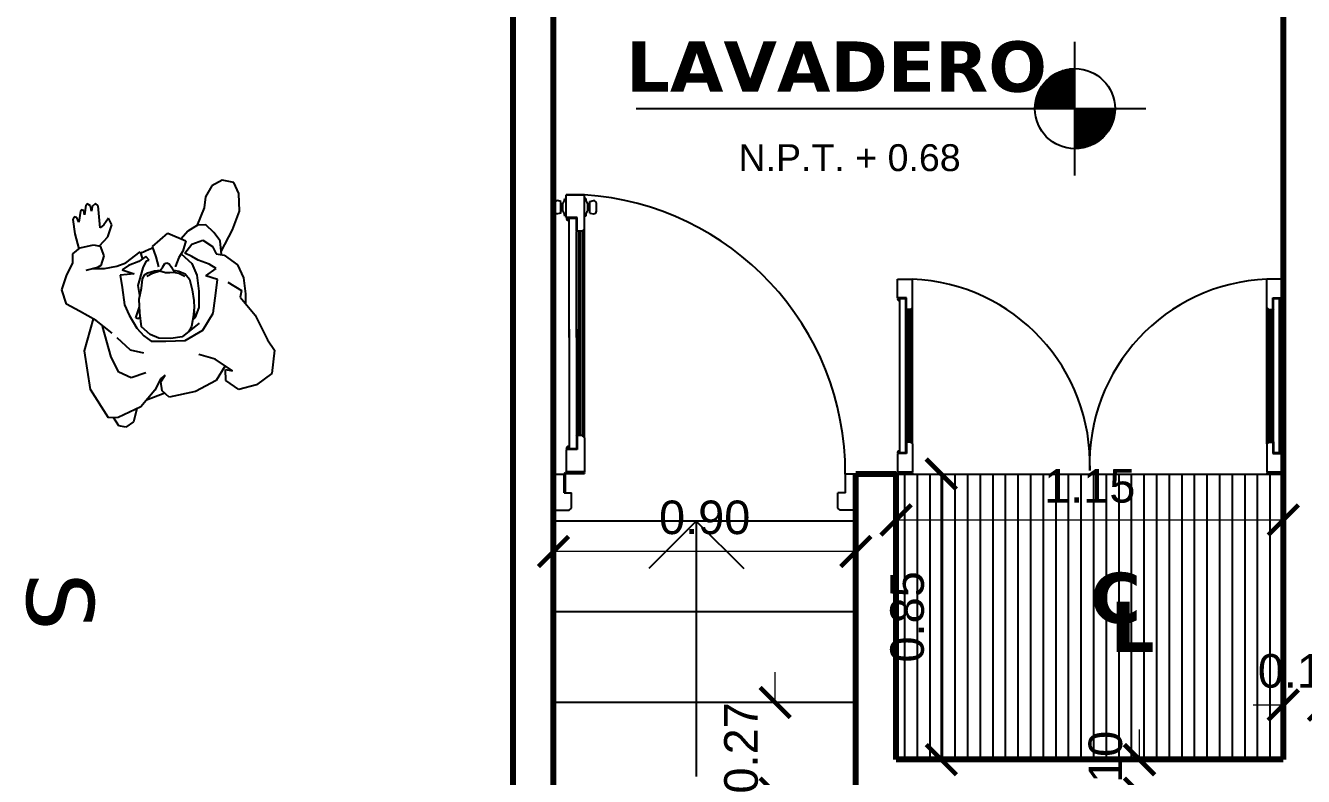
# Model space of a CAD drawing. Header units: inches. Extents: x -2.6 to 11.8, y -3.4 to 32.7.
# Drawn here: x 2.468 to 6.272, y 5.517 to 7.752 of the extents above; entities that cross this region are included whole.
import ezdxf

# ---------------------------------------------------------------- set-up
doc = ezdxf.new("R2010")
doc.units = ezdxf.units.IN
doc.header["$MEASUREMENT"] = 0
doc.linetypes.add('CONTINUA', pattern=[0])
for name, color, linetype in [('Baño', 2, 'Continuous'), ('Closet', 86, 'Continuous'), ('Cotas', 60, 'Continuous'), ('Flecha', 6, 'Continuous'), ('Gradas', 3, 'Continuous'), ('Niveles', 86, 'Continuous'), ('Personas', 241, 'Continuous'), ('Puertas', 1, 'Continuous'), ('Texto', 98, 'Continuous')]:
    doc.layers.add(name, color=color, linetype=linetype)
doc.layers.add('Paredes', color=5, linetype='Continuous', lineweight=80)
doc.styles.get("Standard").update_dxf_attribs({"font": 'arial.ttf'})
doc.styles.add('style1', font='arial.ttf')
doc.dimstyles.new('Cotas', dxfattribs={"dimtxt": 0.1, "dimasz": 0.09, "dimexe": 0.2, "dimexo": 0.4, "dimgap": 0.05, "dimtad": 1, "dimzin": 0, "dimdsep": 46, "dimtxsty": 'Standard', "dimblk": 'ARCHTICK', "dimcen": 0.09, "dimse1": 1, "dimse2": 1, "dimclrd": 60, "dimclre": 256, "dimadec": 0, "dimazin": 0, "dimtfac": 1, "dimtix": 1, "dimtofl": 0, "dimtmove": 1, "dimatfit": 3, "dimfxl": 0, "dimtolj": 1, "dimtzin": 0, "dimlwd": 9, "dimarcsym": 0})

# ---------------------------------------------------------------- blocks, each defined once
blk = doc.blocks.new('puerta2')
at = {"layer": 'Puertas'}
for p, q in [((150.3377, 38.7222), (150.3377, 38.6142)), ((150.3377, 38.7222), (150.3848, 38.7222)), ((150.3377, 38.7222), (150.3377, 38.6142)), ((150.3377, 38.7222), (150.3848, 38.7222)), ((150.3848, 38.7222), (150.3917, 38.7154)), ((150.3848, 38.7222), (150.3917, 38.7154)), ((150.3917, 38.7154), (150.3917, 38.6704)), ((150.3917, 38.7154), (150.3917, 38.6704)), ((151.1906, 38.7222), (151.1837, 38.7154)), ((151.1906, 38.7222), (151.1837, 38.7154)), ((151.1837, 38.7154), (151.1837, 38.6704)), ((151.1837, 38.7154), (151.1837, 38.6704)), ((151.2377, 38.7222), (151.1906, 38.7222)), ((151.2377, 38.7222), (151.1906, 38.7222)), ((151.2377, 38.7222), (151.2377, 38.6142)), ((151.2377, 38.7222), (151.2377, 38.6142)), ((150.369, 38.6704), (150.369, 38.6142)), ((150.369, 38.6704), (150.3917, 38.6704)), ((150.369, 38.6704), (150.369, 38.6142)), ((150.369, 38.6704), (150.3917, 38.6704)), ((150.3712, 38.6682), (150.3712, 38.6142)), ((150.3733, 38.6682), (150.3712, 38.6682)), ((150.3712, 38.6682), (150.3712, 38.6142)), ((150.3733, 38.6682), (150.3712, 38.6682)), ((150.3733, 38.6682), (150.3733, 38.6142)), ((150.3733, 38.6682), (150.3733, 38.6142)), ((151.2064, 38.6704), (151.1837, 38.6704)), ((151.2064, 38.6704), (151.1837, 38.6704)), ((151.2064, 38.6704), (151.2064, 38.6142)), ((151.2064, 38.6704), (151.2064, 38.6142)), ((150.3377, 38.6142), (150.369, 38.6142)), ((150.3377, 38.6142), (150.369, 38.6142)), ((150.3712, 38.6142), (150.3733, 38.6142)), ((150.3712, 38.6142), (150.3733, 38.6142)), ((150.3755, 38.6121), (150.3755, 38.6099)), ((150.3755, 38.6121), (150.4295, 38.6121)), ((150.3755, 38.6121), (150.3755, 38.6099)), ((150.3755, 38.6121), (150.4295, 38.6121)), ((150.4295, 38.6099), (150.3755, 38.6099)), ((150.4295, 38.6099), (150.3755, 38.6099)), ((150.4295, 38.6099), (150.4295, 38.6121)), ((150.4295, 38.6099), (150.4295, 38.6121)), ((151.2377, 38.6142), (151.2064, 38.6142)), ((151.2377, 38.6142), (151.2064, 38.6142)), ((150.3755, 38.5409), (150.3755, 38.6078)), ((150.4295, 38.6078), (150.3755, 38.6078)), ((150.3755, 38.6078), (150.4295, 38.6078)), ((150.3755, 38.5409), (150.3755, 38.6078)), ((150.4295, 38.6078), (150.3755, 38.6078)), ((150.3755, 38.6078), (150.4295, 38.6078)), ((150.4295, 38.5066), (150.4295, 38.6078)), ((150.4295, 38.5066), (150.4295, 38.6078)), ((150.4083, 38.5409), (150.3755, 38.5409)), ((150.4083, 38.5409), (150.3755, 38.5409)), ((150.3824, 38.5387), (150.3755, 38.5387)), ((150.3824, 38.5387), (150.3755, 38.5387)), ((150.3824, 38.5319), (150.3824, 38.5387)), ((150.3824, 38.5319), (150.3824, 38.5387)), ((150.3845, 38.1829), (150.3845, 38.5387)), ((150.3845, 38.2082), (150.3845, 38.5387)), ((150.3845, 38.5387), (150.4061, 38.5387)), ((150.4061, 38.5387), (150.3845, 38.5387)), ((150.3845, 38.1829), (150.3845, 38.5387)), ((150.3845, 38.2082), (150.3845, 38.5387)), ((150.3845, 38.5387), (150.4061, 38.5387)), ((150.4061, 38.5387), (150.3845, 38.5387)), ((150.4061, 38.4998), (150.4061, 38.5387)), ((150.4061, 38.4998), (150.4061, 38.5387)), ((150.4083, 38.4998), (150.4083, 38.5409)), ((150.4083, 38.4998), (150.4083, 38.5409)), ((150.4061, 38.4998), (150.4053, 38.4989)), ((150.4061, 38.4998), (150.4053, 38.4989)), ((150.4061, 38.498), (150.4053, 38.4989)), ((150.4061, 38.498), (150.4053, 38.4989)), ((150.4061, 38.1829), (150.4061, 38.498)), ((150.4061, 38.2082), (150.4061, 38.498)), ((150.4061, 38.1829), (150.4061, 38.498)), ((150.4061, 38.2082), (150.4061, 38.498)), ((150.4226, 38.4998), (150.4083, 38.4998)), ((150.4226, 38.4998), (150.4083, 38.4998)), ((150.4131, 38.4998), (150.4131, 37.8913)), ((150.4131, 38.4998), (150.4131, 37.8913)), ((150.4195, 38.4998), (150.4195, 37.8913)), ((150.4195, 38.4998), (150.4195, 37.8913)), ((150.4226, 38.4998), (150.4295, 38.5066)), ((150.4226, 38.4998), (150.4295, 38.5066)), ((150.4259, 38.503), (150.4259, 37.8881)), ((150.4259, 38.503), (150.4259, 37.8881)), ((150.4277, 38.5048), (150.4277, 37.8863)), ((150.4277, 38.5048), (150.4277, 37.8863)), ((150.4295, 38.5066), (150.4295, 37.8845)), ((150.4295, 38.5066), (150.4295, 37.8845)), ((150.3845, 38.2082), (150.3845, 37.8523)), ((150.3845, 38.2082), (150.3845, 37.8523)), ((150.4061, 38.2082), (150.4061, 37.893)), ((150.4061, 38.2082), (150.4061, 37.893)), ((150.3845, 38.1829), (150.3845, 37.8523)), ((150.3845, 38.1829), (150.3845, 37.8523)), ((150.4061, 38.1829), (150.4061, 37.893)), ((150.4061, 38.1829), (150.4061, 37.893)), ((150.4061, 37.893), (150.4053, 37.8922)), ((150.4061, 37.893), (150.4053, 37.8922)), ((150.4061, 37.8913), (150.4053, 37.8922)), ((150.4061, 37.8913), (150.4053, 37.8922)), ((150.4061, 37.8913), (150.4061, 37.8523)), ((150.4061, 37.8913), (150.4061, 37.8523)), ((150.4083, 37.8913), (150.4083, 37.8502)), ((150.4226, 37.8913), (150.4083, 37.8913)), ((150.4083, 37.8913), (150.4083, 37.8502)), ((150.4226, 37.8913), (150.4083, 37.8913)), ((150.4226, 37.8913), (150.4295, 37.8845)), ((150.4226, 37.8913), (150.4295, 37.8845)), ((150.3824, 37.8523), (150.3755, 37.8523)), ((150.3824, 37.8523), (150.3755, 37.8523)), ((150.4083, 37.8502), (150.3755, 37.8502)), ((150.3755, 37.8502), (150.3755, 37.7833)), ((150.4083, 37.8502), (150.3755, 37.8502)), ((150.3755, 37.8502), (150.3755, 37.7833)), ((150.3824, 37.8592), (150.3824, 37.8523)), ((150.3824, 37.8592), (150.3824, 37.8523)), ((150.3845, 37.8523), (150.4061, 37.8523)), ((150.4061, 37.8523), (150.3845, 37.8523)), ((150.3845, 37.8523), (150.4061, 37.8523)), ((150.4061, 37.8523), (150.3845, 37.8523)), ((150.4295, 37.8845), (150.4295, 37.7833)), ((150.4295, 37.8845), (150.4295, 37.7833)), ((150.3412, 37.8236), (150.3382, 37.8236)), ((150.3382, 37.8236), (150.3382, 37.8162)), ((150.3412, 37.8236), (150.3382, 37.8236)), ((150.3382, 37.8236), (150.3382, 37.8162)), ((150.3382, 37.8162), (150.3412, 37.8162)), ((150.3382, 37.8162), (150.3412, 37.8162)), ((150.3412, 37.8313), (150.3412, 37.8085)), ((150.3412, 37.8313), (150.3412, 37.8085)), ((150.3412, 37.8162), (150.3412, 37.8236)), ((150.3412, 37.8162), (150.3412, 37.8236)), ((150.3593, 37.8372), (150.35, 37.8395)), ((150.3593, 37.8372), (150.35, 37.8395)), ((150.3593, 37.8372), (150.3593, 37.8027)), ((150.3593, 37.8372), (150.3593, 37.8027)), ((150.3593, 37.8301), (150.3654, 37.8301)), ((150.3593, 37.8301), (150.3654, 37.8301)), ((150.3654, 37.8301), (150.3654, 37.8098)), ((150.3654, 37.8301), (150.3654, 37.8098)), ((150.3711, 37.8462), (150.3755, 37.8462)), ((150.3711, 37.8462), (150.3755, 37.8462)), ((150.4339, 37.8462), (150.4295, 37.8462)), ((150.4339, 37.8462), (150.4295, 37.8462)), ((150.4457, 37.8301), (150.4396, 37.8301)), ((150.4396, 37.8301), (150.4396, 37.8098)), ((150.4457, 37.8301), (150.4396, 37.8301)), ((150.4396, 37.8301), (150.4396, 37.8098)), ((150.4457, 37.8372), (150.4569, 37.8395)), ((150.4457, 37.8372), (150.4569, 37.8395)), ((150.4457, 37.8372), (150.4457, 37.8027)), ((150.4457, 37.8372), (150.4457, 37.8027)), ((150.4657, 37.8313), (150.4657, 37.8085)), ((150.4657, 37.8313), (150.4657, 37.8085)), ((150.3593, 37.8027), (150.35, 37.8004)), ((150.3593, 37.8027), (150.35, 37.8004)), ((150.3593, 37.8098), (150.3654, 37.8098)), ((150.3593, 37.8098), (150.3654, 37.8098)), ((150.3711, 37.7936), (150.3755, 37.7936)), ((150.3711, 37.7936), (150.3755, 37.7936)), ((150.4295, 37.7833), (150.3755, 37.7833)), ((150.3755, 37.7833), (150.4295, 37.7833)), ((150.4295, 37.7833), (150.3755, 37.7833)), ((150.3755, 37.7833), (150.4295, 37.7833)), ((150.4339, 37.7936), (150.4295, 37.7936)), ((150.4339, 37.7936), (150.4295, 37.7936)), ((150.4457, 37.8098), (150.4396, 37.8098)), ((150.4457, 37.8098), (150.4396, 37.8098)), ((150.4457, 37.8027), (150.4569, 37.8004)), ((150.4457, 37.8027), (150.4569, 37.8004))]:
    blk.add_line(p, q, dxfattribs=at)
at = {"layer": 'Puertas', "extrusion": (0, 0, -1)}
for centre, major_axis, start_param, end_param in [((150.3733, 38.6121), (0.00153, 0.00153), -1.570796, 4.712389), ((150.3733, 38.6121), (0.00153, 0.00153), -1.570796, 4.712389), ((150.3769, 38.6111), (-0.5865, 0.5865), 2.35245, 3.863557), ((150.3824, 38.5387), (0.00485, 0.00485), 2.356194, 3.926991), ((150.3824, 38.5387), (0.00485, 0.00485), 2.356194, 3.926991), ((150.3824, 37.8523), (-0.00485, 0.00485), 5.497787, 7.068583), ((150.3824, 37.8523), (-0.00485, 0.00485), 5.497787, 7.068583), ((150.3493, 37.8313), (0.00575, 0.00575), 3.926991, 5.579394), ((150.3493, 37.8313), (0.00575, 0.00575), 3.926991, 5.579394), ((150.3455, 37.8463), (-0.0182, 0.0182), 2.357943, 3.03977), ((150.3455, 37.8463), (-0.0182, 0.0182), 2.357943, 3.03977), ((150.4595, 37.8463), (-0.0182, 0.0182), 4.814212, 5.496038), ((150.4595, 37.8463), (-0.0182, 0.0182), 4.814212, 5.496038), ((150.4575, 37.8313), (-0.00575, 0.00575), 0.703791, 2.356194), ((150.4575, 37.8313), (-0.00575, 0.00575), 0.703791, 2.356194), ((150.3493, 37.8085), (-0.00575, 0.00575), 3.845384, 5.497787), ((150.3493, 37.8085), (-0.00575, 0.00575), 3.845384, 5.497787), ((150.3455, 37.7936), (-0.0182, 0.0182), 1.672619, 2.354446), ((150.3455, 37.7936), (-0.0182, 0.0182), 1.672619, 2.354446), ((150.4595, 37.7936), (-0.0182, 0.0182), 5.499536, 6.181362), ((150.4595, 37.7936), (-0.0182, 0.0182), 5.499536, 6.181362), ((150.4575, 37.8085), (-0.00575, 0.00575), 2.356194, 4.008598), ((150.4575, 37.8085), (-0.00575, 0.00575), 2.356194, 4.008598)]:
    blk.add_ellipse(centre, major_axis=major_axis, ratio=1, start_param=start_param, end_param=end_param, dxfattribs=at)
blk = doc.blocks.new('letras')
at = {"layer": 'Texto', "char_height": 0.15, "attachment_point": 1}
for s, insert in [('{\\fVerdana|b1|i0|c0|p34;C}', (151.8318, 33.2662)), ('{\\fVerdana|b1|i0|c0|p34;L}', (151.892, 33.1799))]:
    blk.add_mtext(s, dxfattribs=dict(at, insert=insert))
blk = doc.blocks.new('puerta c')
at = {"layer": 'Puertas'}
for p, q in [((59.6492, 29.7591), (59.6492, 29.8259)), ((59.6492, 29.8259), (59.7032, 29.8259)), ((59.6492, 29.7591), (59.6492, 29.8259)), ((59.7032, 29.7248), (59.7032, 29.8259)), ((59.7032, 29.7248), (59.7032, 29.8259)), ((60.9705, 29.7248), (60.9705, 29.8259)), ((61.0245, 29.8259), (60.9705, 29.8259)), ((60.9705, 29.7248), (60.9705, 29.8259)), ((61.0245, 29.7591), (61.0245, 29.8259)), ((61.0245, 29.7591), (61.0245, 29.8259)), ((59.682, 29.7591), (59.6492, 29.7591)), ((59.682, 29.7591), (59.6492, 29.7591)), ((59.6561, 29.7569), (59.6492, 29.7569)), ((59.6561, 29.7569), (59.6492, 29.7569)), ((59.6561, 29.7501), (59.6561, 29.7569)), ((59.6561, 29.7501), (59.6561, 29.7569)), ((59.6582, 29.7569), (59.6798, 29.7569)), ((59.6798, 29.7569), (59.6582, 29.7569)), ((59.6582, 29.2049), (59.6582, 29.7569)), ((59.6582, 29.2049), (59.6582, 29.7569)), ((59.6582, 29.7569), (59.6798, 29.7569)), ((59.6798, 29.7569), (59.6582, 29.7569)), ((59.6582, 29.2049), (59.6582, 29.7569)), ((59.6582, 29.2049), (59.6582, 29.7569)), ((59.6798, 29.7179), (59.6798, 29.7569)), ((59.6798, 29.7179), (59.6798, 29.7569)), ((59.682, 29.7179), (59.682, 29.7591)), ((59.682, 29.7179), (59.682, 29.7591)), ((60.9917, 29.7179), (60.9917, 29.7591)), ((60.9917, 29.7591), (61.0245, 29.7591)), ((60.9917, 29.7179), (60.9917, 29.7591)), ((60.9917, 29.7591), (61.0245, 29.7591)), ((60.9939, 29.7179), (60.9939, 29.7569)), ((61.0155, 29.7569), (60.9939, 29.7569)), ((60.9939, 29.7569), (61.0155, 29.7569)), ((60.9939, 29.7179), (60.9939, 29.7569)), ((61.0155, 29.7569), (60.9939, 29.7569)), ((60.9939, 29.7569), (61.0155, 29.7569)), ((61.0155, 29.2049), (61.0155, 29.7569)), ((61.0155, 29.2049), (61.0155, 29.7569)), ((61.0155, 29.2049), (61.0155, 29.7569)), ((61.0155, 29.2049), (61.0155, 29.7569)), ((61.0176, 29.7501), (61.0176, 29.7569)), ((61.0176, 29.7569), (61.0245, 29.7569)), ((61.0176, 29.7501), (61.0176, 29.7569)), ((61.0176, 29.7569), (61.0245, 29.7569)), ((59.6798, 29.7179), (59.679, 29.7171)), ((59.6798, 29.7179), (59.679, 29.7171)), ((59.6798, 29.7162), (59.679, 29.7171)), ((59.6798, 29.7162), (59.679, 29.7171)), ((59.6798, 29.2028), (59.6798, 29.7162)), ((59.6798, 29.2028), (59.6798, 29.7162)), ((59.6798, 29.2028), (59.6798, 29.7162)), ((59.6798, 29.2028), (59.6798, 29.7162)), ((59.6963, 29.7179), (59.682, 29.7179)), ((59.6963, 29.7179), (59.682, 29.7179)), ((59.6868, 29.2439), (59.6868, 29.7179)), ((59.6868, 29.2439), (59.6868, 29.7179)), ((59.6932, 29.2439), (59.6932, 29.7179)), ((59.6932, 29.2439), (59.6932, 29.7179)), ((59.6963, 29.7179), (59.7032, 29.7248)), ((59.6963, 29.7179), (59.7032, 29.7248)), ((59.6996, 29.2407), (59.6996, 29.7211)), ((59.6996, 29.2407), (59.6996, 29.7211)), ((59.7014, 29.2389), (59.7014, 29.723)), ((59.7014, 29.2389), (59.7014, 29.723)), ((59.7032, 29.487), (59.7032, 29.7248)), ((59.7032, 29.2371), (59.7032, 29.7248)), ((60.9773, 29.7179), (60.9705, 29.7248)), ((60.9705, 29.487), (60.9705, 29.7248)), ((60.9773, 29.7179), (60.9705, 29.7248)), ((60.9705, 29.2371), (60.9705, 29.7248)), ((60.9723, 29.2389), (60.9723, 29.723)), ((60.9723, 29.2389), (60.9723, 29.723)), ((60.9741, 29.2407), (60.9741, 29.7211)), ((60.9741, 29.2407), (60.9741, 29.7211)), ((60.9773, 29.7179), (60.9917, 29.7179)), ((60.9773, 29.7179), (60.9917, 29.7179)), ((60.9805, 29.2439), (60.9805, 29.7179)), ((60.9805, 29.2439), (60.9805, 29.7179)), ((60.9869, 29.2439), (60.9869, 29.7179)), ((60.9869, 29.2439), (60.9869, 29.7179)), ((60.9939, 29.7179), (60.9947, 29.7171)), ((60.9939, 29.7179), (60.9947, 29.7171)), ((60.9939, 29.7162), (60.9947, 29.7171)), ((60.9939, 29.7162), (60.9947, 29.7171)), ((60.9939, 29.2028), (60.9939, 29.7162)), ((60.9939, 29.2028), (60.9939, 29.7162)), ((60.9939, 29.2028), (60.9939, 29.7162)), ((60.9939, 29.2028), (60.9939, 29.7162)), ((59.6798, 29.2456), (59.679, 29.2448)), ((59.6798, 29.2456), (59.679, 29.2448)), ((59.6798, 29.2439), (59.679, 29.2448)), ((59.6798, 29.2439), (59.679, 29.2448)), ((59.6798, 29.2439), (59.6798, 29.2049)), ((59.6798, 29.2439), (59.6798, 29.2049)), ((59.682, 29.2439), (59.682, 29.2028)), ((59.6963, 29.2439), (59.682, 29.2439)), ((59.682, 29.2439), (59.682, 29.2028)), ((59.6963, 29.2439), (59.682, 29.2439)), ((59.6963, 29.2439), (59.7032, 29.2371)), ((59.6963, 29.2439), (59.7032, 29.2371)), ((60.9773, 29.2439), (60.9705, 29.2371)), ((60.9773, 29.2439), (60.9705, 29.2371)), ((60.9773, 29.2439), (60.9917, 29.2439)), ((60.9773, 29.2439), (60.9917, 29.2439)), ((60.9917, 29.2439), (60.9917, 29.2028)), ((60.9917, 29.2439), (60.9917, 29.2028)), ((60.9939, 29.2456), (60.9947, 29.2448)), ((60.9939, 29.2456), (60.9947, 29.2448)), ((60.9939, 29.2439), (60.9947, 29.2448)), ((60.9939, 29.2439), (60.9947, 29.2448)), ((60.9939, 29.2439), (60.9939, 29.2049)), ((60.9939, 29.2439), (60.9939, 29.2049)), ((59.6561, 29.2049), (59.6492, 29.2049)), ((59.6561, 29.2049), (59.6492, 29.2049)), ((59.6492, 29.2028), (59.6492, 29.1359)), ((59.682, 29.2028), (59.6492, 29.2028)), ((59.6492, 29.2028), (59.6492, 29.1359)), ((59.682, 29.2028), (59.6492, 29.2028)), ((59.6561, 29.2118), (59.6561, 29.2049)), ((59.6561, 29.2118), (59.6561, 29.2049)), ((59.6582, 29.2049), (59.6798, 29.2049)), ((59.6798, 29.2049), (59.6582, 29.2049)), ((59.6582, 29.2049), (59.6798, 29.2049)), ((59.6798, 29.2049), (59.6582, 29.2049)), ((59.7032, 29.2371), (59.7032, 29.1359)), ((59.7032, 29.2371), (59.7032, 29.1359)), ((60.9705, 29.2371), (60.9705, 29.1359)), ((60.9705, 29.2371), (60.9705, 29.1359)), ((60.9917, 29.2028), (61.0245, 29.2028)), ((60.9917, 29.2028), (61.0245, 29.2028)), ((61.0155, 29.2049), (60.9939, 29.2049)), ((60.9939, 29.2049), (61.0155, 29.2049)), ((61.0155, 29.2049), (60.9939, 29.2049)), ((60.9939, 29.2049), (61.0155, 29.2049)), ((61.0176, 29.2118), (61.0176, 29.2049)), ((61.0176, 29.2118), (61.0176, 29.2049)), ((61.0176, 29.2049), (61.0245, 29.2049)), ((61.0176, 29.2049), (61.0245, 29.2049)), ((61.0245, 29.2028), (61.0245, 29.1359)), ((61.0245, 29.2028), (61.0245, 29.1359)), ((59.6449, 29.0754), (59.6449, 29.1294)), ((59.6449, 29.1294), (59.647, 29.1294)), ((59.647, 29.0754), (59.647, 29.1294)), ((59.7032, 29.1359), (59.6492, 29.1359)), ((59.6492, 29.1359), (59.7032, 29.1359)), ((59.7032, 29.1359), (59.6492, 29.1359)), ((59.6492, 29.1359), (59.7032, 29.1359)), ((59.7032, 29.1338), (59.6492, 29.1338)), ((59.6492, 29.1316), (59.6492, 29.1338)), ((59.7032, 29.1338), (59.6492, 29.1338)), ((59.6492, 29.1316), (59.7032, 29.1316)), ((59.6492, 29.1316), (59.7032, 29.1316)), ((59.7032, 29.1338), (59.7032, 29.1316)), ((59.7032, 29.1338), (59.7032, 29.1316)), ((60.9705, 29.1359), (61.0245, 29.1359)), ((61.0245, 29.1359), (60.9705, 29.1359)), ((60.9705, 29.1359), (61.0245, 29.1359)), ((61.0245, 29.1359), (60.9705, 29.1359)), ((60.9705, 29.1338), (61.0245, 29.1338)), ((60.9705, 29.1338), (60.9705, 29.1316)), ((60.9705, 29.1338), (61.0245, 29.1338)), ((60.9705, 29.1338), (60.9705, 29.1316)), ((61.0245, 29.1316), (60.9705, 29.1316)), ((61.0245, 29.1316), (60.9705, 29.1316)), ((61.0245, 29.1316), (61.0245, 29.1338)), ((61.0266, 29.0754), (61.0266, 29.1294)), ((61.0288, 29.1294), (61.0266, 29.1294)), ((61.0288, 29.0754), (61.0288, 29.1294)), ((59.647, 29.0754), (59.6449, 29.0754)), ((61.0266, 29.0754), (61.0288, 29.0754))]:
    blk.add_line(p, q, dxfattribs=at)
for centre, start, end in [((59.6777, 29.1669), 357.891, 87.7874), ((60.996, 29.1669), 92.2126, 182.109)]:
    blk.add_arc(centre, 0.6596, start, end, dxfattribs=at)
for centre, major_axis, start_param, end_param in [((59.6561, 29.7569), (0.00485, 0.00485), 2.356194, 3.926991), ((59.6561, 29.7569), (0.00485, 0.00485), 2.356194, 3.926991), ((59.6561, 29.2049), (-0.00485, 0.00485), -0.785398, 0.785398), ((59.6561, 29.2049), (-0.00485, 0.00485), -0.785398, 0.785398), ((59.647, 29.1316), (-0.00153, 0.00153), 4.712389, 10.995574)]:
    blk.add_ellipse(centre, major_axis=major_axis, ratio=1, start_param=start_param, end_param=end_param, dxfattribs=at)
at = {"layer": 'Puertas', "extrusion": (0, 0, -1)}
for centre, major_axis, start_param, end_param in [((61.0176, 29.7569), (-0.00485, 0.00485), 2.356194, 3.926991), ((61.0176, 29.7569), (-0.00485, 0.00485), 2.356194, 3.926991), ((61.0176, 29.2049), (0.00485, 0.00485), -0.785398, 0.785398), ((61.0176, 29.2049), (0.00485, 0.00485), -0.785398, 0.785398), ((61.0266, 29.1316), (0.00153, 0.00153), 4.712389, 10.995574)]:
    blk.add_ellipse(centre, major_axis=major_axis, ratio=1, start_param=start_param, end_param=end_param, dxfattribs=at)
blk = doc.blocks.new('Nivel')
at = {"layer": 'Niveles'}
for p, q in [((46.512, 32.297), (46.512, 32.6947)), ((46.4533, 32.5997), (46.4533, 32.4959)), ((46.4583, 32.6024), (46.4583, 32.4959)), ((46.512, 32.6041), (46.4618, 32.6041)), ((46.4632, 32.6048), (46.4632, 32.4959)), ((46.4682, 32.6069), (46.4682, 32.4959)), ((46.4732, 32.6087), (46.4732, 32.4959)), ((46.512, 32.6091), (46.4743, 32.6091)), ((46.4782, 32.6103), (46.4782, 32.4959)), ((46.4831, 32.6116), (46.4831, 32.4959)), ((46.4881, 32.6128), (46.4881, 32.4959)), ((46.4931, 32.6137), (46.4931, 32.4959)), ((46.512, 32.614), (46.4955, 32.614)), ((46.498, 32.6144), (46.498, 32.4959)), ((46.503, 32.6148), (46.503, 32.4959)), ((46.508, 32.6151), (46.508, 32.4959)), ((46.4135, 32.5632), (46.4135, 32.4959)), ((46.512, 32.5643), (46.4143, 32.5643)), ((46.512, 32.5693), (46.418, 32.5693)), ((46.4185, 32.57), (46.4185, 32.4959)), ((46.512, 32.5743), (46.4221, 32.5743)), ((46.4235, 32.5759), (46.4235, 32.4959)), ((46.512, 32.5792), (46.4267, 32.5792)), ((46.4284, 32.581), (46.4284, 32.4959)), ((46.512, 32.5842), (46.4318, 32.5842)), ((46.4334, 32.5856), (46.4334, 32.4959)), ((46.512, 32.5892), (46.4377, 32.5892)), ((46.4384, 32.5898), (46.4384, 32.4959)), ((46.4434, 32.5935), (46.4434, 32.4959)), ((46.512, 32.5942), (46.4444, 32.5942)), ((46.4483, 32.5968), (46.4483, 32.4959)), ((46.512, 32.5991), (46.4522, 32.5991)), ((46.512, 32.5246), (46.3962, 32.5246)), ((46.512, 32.5295), (46.3975, 32.5295)), ((46.3986, 32.533), (46.3986, 32.4959)), ((46.512, 32.5345), (46.3991, 32.5345)), ((46.512, 32.5395), (46.4009, 32.5395)), ((46.512, 32.5444), (46.403, 32.5444)), ((46.4036, 32.5457), (46.4036, 32.4959)), ((46.512, 32.5494), (46.4054, 32.5494)), ((46.512, 32.5544), (46.408, 32.5544)), ((46.4086, 32.5553), (46.4086, 32.4959)), ((46.512, 32.5594), (46.411, 32.5594)), ((46.7232, 32.4959), (45.2054, 32.4959)), ((46.512, 32.4997), (46.3928, 32.4997)), ((46.512, 32.5047), (46.393, 32.5047)), ((46.512, 32.5096), (46.3935, 32.5096)), ((46.3936, 32.5109), (46.3936, 32.4959)), ((46.512, 32.5146), (46.3942, 32.5146)), ((46.512, 32.5196), (46.3951, 32.5196)), ((46.6313, 32.4947), (46.512, 32.4947)), ((46.6312, 32.4898), (46.512, 32.4898)), ((46.513, 32.4959), (46.513, 32.3766)), ((46.5179, 32.4959), (46.5179, 32.3767)), ((46.5229, 32.4959), (46.5229, 32.3771)), ((46.5279, 32.4959), (46.5279, 32.3776)), ((46.5328, 32.4959), (46.5328, 32.3784)), ((46.5378, 32.4959), (46.5378, 32.3794)), ((46.5428, 32.4959), (46.5428, 32.3806)), ((46.5478, 32.4959), (46.5478, 32.382)), ((46.5527, 32.4959), (46.5527, 32.3837)), ((46.5577, 32.4959), (46.5577, 32.3857)), ((46.5627, 32.4959), (46.5627, 32.3878)), ((46.5676, 32.4959), (46.5676, 32.3903)), ((46.5726, 32.4959), (46.5726, 32.3931)), ((46.5776, 32.4959), (46.5776, 32.3962)), ((46.5826, 32.4959), (46.5826, 32.3996)), ((46.5875, 32.4959), (46.5875, 32.4035)), ((46.5925, 32.4959), (46.5925, 32.4078)), ((46.5975, 32.4959), (46.5975, 32.4126)), ((46.6024, 32.4959), (46.6024, 32.418)), ((46.6074, 32.4959), (46.6074, 32.4242)), ((46.6124, 32.4959), (46.6124, 32.4314)), ((46.6174, 32.4959), (46.6174, 32.4399)), ((46.6223, 32.4959), (46.6223, 32.4504)), ((46.6273, 32.4959), (46.6273, 32.4651)), ((46.6308, 32.4848), (46.512, 32.4848)), ((46.6302, 32.4798), (46.512, 32.4798)), ((46.6295, 32.4748), (46.512, 32.4748)), ((46.6285, 32.4699), (46.512, 32.4699)), ((46.6272, 32.4649), (46.512, 32.4649)), ((46.6258, 32.4599), (46.512, 32.4599)), ((46.6241, 32.455), (46.512, 32.455)), ((46.6222, 32.45), (46.512, 32.45)), ((46.6199, 32.445), (46.512, 32.445)), ((46.6175, 32.44), (46.512, 32.44)), ((46.6147, 32.4351), (46.512, 32.4351)), ((46.6116, 32.4301), (46.512, 32.4301)), ((46.6081, 32.4251), (46.512, 32.4251)), ((46.6042, 32.4202), (46.512, 32.4202)), ((46.5999, 32.4152), (46.512, 32.4152)), ((46.5951, 32.4102), (46.512, 32.4102)), ((46.5896, 32.4052), (46.512, 32.4052)), ((46.5834, 32.4003), (46.512, 32.4003)), ((46.5762, 32.3953), (46.512, 32.3953)), ((46.5677, 32.3903), (46.512, 32.3903)), ((46.557, 32.3854), (46.512, 32.3854)), ((46.542, 32.3804), (46.512, 32.3804))]:
    blk.add_line(p, q, dxfattribs=at)
blk.add_circle((46.512, 32.4959), 0.1193, dxfattribs=at)
blk = doc.blocks.new('_ArchTick')
at = {"color": 0, "linetype": 'ByBlock', "const_width": 0.15}
blk.add_lwpolyline([(-0.5, -0.5), (0.5, 0.5)], dxfattribs=at)
blk = doc.blocks.new('*D118')
at = {"layer": 'Cotas', "color": 60, "linetype": 'CONTINUA', "lineweight": 9, "transparency": 16777216}
for p, q in [((4.6993, 5.7372), (4.6993, 5.8272)), ((4.6993, 5.4672), (4.6993, 5.3772))]:
    blk.add_line(p, q, dxfattribs=at)
at = {"layer": 'Defpoints', "color": 0, "transparency": 16777216}
for p in [(4.6993, 5.7372), (4.6993, 5.7372), (4.6993, 5.4672)]:
    blk.add_point(p, dxfattribs=at)
at = {"layer": 'Cotas', "color": 60, "lineweight": 9, "transparency": 16777216, "xscale": 0.09, "yscale": 0.09, "zscale": 0.09}
for p, rotation in [((4.6993, 5.7372), 270), ((4.6993, 5.4672), 90)]:
    blk.add_blockref('_ArchTick', p, dxfattribs=dict(at, rotation=rotation))
at = {"layer": 'Cotas', "color": 0, "transparency": 16777216, "insert": (4.5983, 5.6022), "char_height": 0.1, "attachment_point": 5, "rotation": 90}
blk.add_mtext('\\A1;0.27', dxfattribs=at)
blk = doc.blocks.new('*D134')
at = {"layer": 'Cotas', "color": 60, "linetype": 'CONTINUA', "lineweight": 9, "transparency": 16777216}
blk.add_line((5.1938, 5.5672), (5.1938, 6.4172), dxfattribs=at)
at = {"layer": 'Defpoints', "color": 0, "transparency": 16777216}
for p in [(5.1938, 6.4172), (5.1938, 6.4172), (5.1938, 5.5672)]:
    blk.add_point(p, dxfattribs=at)
at = {"layer": 'Cotas', "color": 60, "lineweight": 9, "transparency": 16777216, "xscale": 0.09, "yscale": 0.09, "zscale": 0.09}
for p, rotation in [((5.1938, 6.4172), 90), ((5.1938, 5.5672), 270)]:
    blk.add_blockref('_ArchTick', p, dxfattribs=dict(at, rotation=rotation))
at = {"layer": 'Cotas', "color": 0, "transparency": 16777216, "insert": (5.0928, 5.9922), "char_height": 0.1, "attachment_point": 5, "rotation": 90}
blk.add_mtext('\\A1;0.85', dxfattribs=at)
blk = doc.blocks.new('*D135')
at = {"layer": 'Cotas', "color": 60, "linetype": 'CONTINUA', "lineweight": 9, "transparency": 16777216}
blk.add_line((5.0596, 6.2808), (6.2119, 6.2808), dxfattribs=at)
at = {"layer": 'Defpoints', "color": 0, "transparency": 16777216}
for p in [(5.0596, 6.2808), (6.2119, 6.2808), (6.2119, 6.2808)]:
    blk.add_point(p, dxfattribs=at)
at = {"layer": 'Cotas', "color": 60, "lineweight": 9, "transparency": 16777216, "xscale": 0.09, "yscale": 0.09, "zscale": 0.09, "rotation": 180}
blk.add_blockref('_ArchTick', (5.0596, 6.2808), dxfattribs=at)
at = {"layer": 'Cotas', "color": 60, "lineweight": 9, "transparency": 16777216, "xscale": 0.09, "yscale": 0.09, "zscale": 0.09}
blk.add_blockref('_ArchTick', (6.2119, 6.2808), dxfattribs=at)
at = {"layer": 'Cotas', "color": 0, "transparency": 16777216, "insert": (5.6358, 6.3818), "char_height": 0.1, "attachment_point": 5}
blk.add_mtext('\\A1;1.15', dxfattribs=at)
blk = doc.blocks.new('*D136')
at = {"layer": 'Cotas', "color": 60, "linetype": 'CONTINUA', "lineweight": 9, "transparency": 16777216}
blk.add_line((4.9396, 6.1868), (4.0396, 6.1868), dxfattribs=at)
at = {"layer": 'Defpoints', "color": 0, "transparency": 16777216}
for p in [(4.0396, 6.1868), (4.0396, 6.1868), (4.9396, 6.1868)]:
    blk.add_point(p, dxfattribs=at)
at = {"layer": 'Cotas', "color": 60, "lineweight": 9, "transparency": 16777216, "xscale": 0.09, "yscale": 0.09, "zscale": 0.09, "rotation": 180}
blk.add_blockref('_ArchTick', (4.0396, 6.1868), dxfattribs=at)
at = {"layer": 'Cotas', "color": 60, "lineweight": 9, "transparency": 16777216, "xscale": 0.09, "yscale": 0.09, "zscale": 0.09}
blk.add_blockref('_ArchTick', (4.9396, 6.1868), dxfattribs=at)
at = {"layer": 'Cotas', "color": 0, "transparency": 16777216, "insert": (4.4896, 6.2878), "char_height": 0.1, "attachment_point": 5}
blk.add_mtext('\\A1;0.90', dxfattribs=at)
blk = doc.blocks.new('*D150')
at = {"layer": 'Cotas', "color": 60, "linetype": 'CONTINUA', "lineweight": 9, "transparency": 16777216}
for p, q in [((6.2119, 5.7297), (6.1219, 5.7297)), ((6.3319, 5.7297), (6.4219, 5.7297))]:
    blk.add_line(p, q, dxfattribs=at)
at = {"layer": 'Defpoints', "color": 0, "transparency": 16777216}
for p in [(6.2119, 5.7297), (6.3319, 5.7297), (6.3319, 5.7297)]:
    blk.add_point(p, dxfattribs=at)
at = {"layer": 'Cotas', "color": 60, "lineweight": 9, "transparency": 16777216, "xscale": 0.09, "yscale": 0.09, "zscale": 0.09}
blk.add_blockref('_ArchTick', (6.2119, 5.7297), dxfattribs=at)
at = {"layer": 'Cotas', "color": 60, "lineweight": 9, "transparency": 16777216, "xscale": 0.09, "yscale": 0.09, "zscale": 0.09, "rotation": 180}
blk.add_blockref('_ArchTick', (6.3319, 5.7297), dxfattribs=at)
at = {"layer": 'Cotas', "color": 0, "transparency": 16777216, "insert": (6.2719, 5.8308), "char_height": 0.1, "attachment_point": 5}
blk.add_mtext('\\A1;0.12', dxfattribs=at)
blk = doc.blocks.new('*D151')
at = {"layer": 'Cotas', "color": 60, "linetype": 'CONTINUA', "lineweight": 9, "transparency": 16777216}
for p, q in [((5.784, 5.5672), (5.784, 5.6572)), ((5.784, 5.4672), (5.784, 5.3772))]:
    blk.add_line(p, q, dxfattribs=at)
at = {"layer": 'Defpoints', "color": 0, "transparency": 16777216}
for p in [(5.784, 5.5672), (5.784, 5.4672), (5.784, 5.4672)]:
    blk.add_point(p, dxfattribs=at)
at = {"layer": 'Cotas', "color": 60, "lineweight": 9, "transparency": 16777216, "xscale": 0.09, "yscale": 0.09, "zscale": 0.09}
for p, rotation in [((5.784, 5.5672), 270), ((5.784, 5.4672), 90)]:
    blk.add_blockref('_ArchTick', p, dxfattribs=dict(at, rotation=rotation))
at = {"layer": 'Cotas', "color": 0, "transparency": 16777216, "insert": (5.6829, 5.5172), "char_height": 0.1, "attachment_point": 5, "rotation": 90}
blk.add_mtext('\\A1;0.10', dxfattribs=at)
blk = doc.blocks.new('persona2')
at = {"layer": 'Personas', "color": 30, "linetype": 'ByBlock'}
for p, q in [((45.0493, 30.947), (45.0801, 30.9681)), ((45.0801, 30.9681), (45.1494, 30.9605)), ((44.9762, 30.9105), (45.0493, 30.947)), ((45.1494, 30.9605), (45.184, 30.9143)), ((44.9223, 30.8662), (44.9762, 30.9105)), ((45.184, 30.9143), (45.1975, 30.8624)), ((44.7972, 30.8182), (44.8261, 30.8585)), ((44.8261, 30.8585), (44.8646, 30.8759)), ((44.8646, 30.8759), (44.9127, 30.8816)), ((44.878, 30.8297), (44.9031, 30.8701)), ((44.9031, 30.8701), (44.9223, 30.8662)), ((44.9127, 30.8816), (44.9411, 30.8816)), ((45.1975, 30.8624), (45.1706, 30.8239)), ((44.7934, 30.7951), (44.7972, 30.8182)), ((45.1417, 30.8432), (45.1071, 30.7912)), ((45.1273, 30.8215), (45.1706, 30.7951)), ((45.1378, 30.822), (45.1417, 30.8432)), ((45.1706, 30.8239), (45.1378, 30.822)), ((44.7299, 30.7874), (44.7068, 30.7643)), ((44.7549, 30.8066), (44.7299, 30.7874)), ((44.753, 30.7547), (44.7722, 30.7836)), ((44.7959, 30.8105), (44.7549, 30.8066)), ((44.7722, 30.7836), (44.7934, 30.7951)), ((44.8242, 30.7739), (44.8126, 30.7413)), ((44.8376, 30.7951), (44.8242, 30.7739)), ((44.8588, 30.7643), (44.8376, 30.7951)), ((44.8703, 30.7989), (44.8588, 30.7643)), ((44.9108, 30.7932), (44.8703, 30.7989)), ((44.9704, 30.7855), (44.9108, 30.7932)), ((45.0205, 30.7547), (44.9704, 30.7855)), ((45.1071, 30.7912), (45.0936, 30.7432)), ((45.1706, 30.7951), (45.2033, 30.7336)), ((44.7068, 30.7643), (44.7087, 30.7393)), ((44.7087, 30.7393), (44.726, 30.7105)), ((44.7645, 30.722), (44.753, 30.7547)), ((44.8126, 30.7413), (44.8011, 30.722)), ((44.8222, 30.722), (44.8569, 30.7374)), ((44.8569, 30.7374), (44.905, 30.7432)), ((44.905, 30.7432), (44.9531, 30.7432)), ((44.9531, 30.7432), (44.9825, 30.7319)), ((45.0512, 30.7028), (45.0205, 30.7547)), ((44.726, 30.7105), (44.7487, 30.6903)), ((44.7914, 30.7009), (44.7645, 30.722)), ((44.8011, 30.722), (44.7914, 30.7009)), ((44.7931, 30.6907), (44.8222, 30.722)), ((45.0532, 30.6451), (45.0512, 30.7028)), ((45.2033, 30.7336), (45.2206, 30.6547)), ((45.0532, 30.6009), (45.0532, 30.6451)), ((45.1744, 30.6297), (45.1552, 30.6432)), ((45.1552, 30.6432), (45.1648, 30.6297)), ((45.1648, 30.6297), (45.1994, 30.6124)), ((45.2014, 30.6336), (45.1744, 30.6297)), ((45.2206, 30.6547), (45.2014, 30.6336)), ((45.2087, 30.6416), (45.229, 30.5874)), ((44.7799, 30.5951), (44.7762, 30.6062)), ((44.7914, 30.5693), (44.7799, 30.5951)), ((44.8126, 30.5951), (44.8011, 30.5855)), ((44.8011, 30.5855), (44.8165, 30.5644)), ((44.8145, 30.5874), (44.8126, 30.5951)), ((44.8357, 30.5778), (44.8145, 30.5874)), ((45.0378, 30.5797), (45.0532, 30.6009)), ((45.1475, 30.5855), (45.1629, 30.5413)), ((45.1994, 30.6124), (45.2495, 30.5701)), ((44.7876, 30.5682), (44.8068, 30.574)), ((44.8203, 30.5259), (44.7876, 30.5682)), ((44.8165, 30.5644), (44.828, 30.5336)), ((44.8877, 30.5624), (44.8357, 30.5778)), ((44.8415, 30.5144), (44.853, 30.5509)), ((44.853, 30.5509), (44.8569, 30.5086)), ((44.918, 30.5675), (44.8877, 30.5624)), ((44.9762, 30.5355), (45.0147, 30.5586)), ((45.0147, 30.5586), (45.0378, 30.5797)), ((45.0897, 30.5797), (45.0801, 30.5394)), ((45.2495, 30.5701), (45.2803, 30.5028)), ((44.8299, 30.499), (44.8203, 30.5259)), ((44.828, 30.5336), (44.8415, 30.5144)), ((44.8569, 30.5086), (44.8934, 30.5144)), ((44.8934, 30.5144), (44.9454, 30.5221)), ((44.9454, 30.5221), (44.9762, 30.5355)), ((45.0801, 30.5394), (45.0435, 30.5)), ((45.1629, 30.5413), (45.1455, 30.5048)), ((44.8376, 30.4624), (44.8299, 30.499)), ((45.0301, 30.4855), (44.9916, 30.4375)), ((45.1013, 30.4817), (45.0089, 30.4567)), ((45.1455, 30.5048), (45.1013, 30.4817)), ((45.2822, 30.474), (45.1975, 30.4201)), ((45.2803, 30.5028), (45.2822, 30.474)), ((44.7664, 30.4298), (44.7703, 30.449)), ((44.7703, 30.449), (44.7991, 30.4605)), ((44.7991, 30.4605), (44.828, 30.4509)), ((44.828, 30.4509), (44.8338, 30.4413)), ((44.8338, 30.4413), (44.8434, 30.4067)), ((44.8376, 30.4275), (44.8376, 30.4624)), ((44.9916, 30.4375), (44.9646, 30.3875)), ((44.7761, 30.3894), (44.7664, 30.4298)), ((45.082, 30.4028), (44.9875, 30.4298)), ((45.1975, 30.4201), (45.082, 30.4028)), ((44.7934, 30.3682), (44.7761, 30.3894)), ((44.8203, 30.3682), (44.7934, 30.3682)), ((44.8588, 30.349), (44.8203, 30.3682)), ((44.9646, 30.3875), (44.9435, 30.349)), ((44.9011, 30.3355), (44.8588, 30.349)), ((44.9435, 30.349), (44.9011, 30.3355))]:
    blk.add_line(p, q, dxfattribs=at)
at = {"layer": 'Personas', "color": 18, "linetype": 'ByBlock'}
for p, q in [((44.6144, 30.8624), (44.5817, 30.847)), ((44.6664, 30.8643), (44.6144, 30.8624)), ((44.7222, 30.8432), (44.6664, 30.8643)), ((44.5817, 30.847), (44.574, 30.8124)), ((44.574, 30.8124), (44.5913, 30.7816)), ((44.787, 30.8097), (44.7222, 30.8432)), ((44.5913, 30.7816), (44.624, 30.7624)), ((44.624, 30.7624), (44.6567, 30.7586)), ((44.6567, 30.7586), (44.7099, 30.7373)), ((45.2547, 30.5587), (45.2937, 30.549)), ((45.2937, 30.549), (45.3091, 30.5259)), ((45.3091, 30.5259), (45.3053, 30.5048)), ((45.3053, 30.5048), (45.2812, 30.4887))]:
    blk.add_line(p, q, dxfattribs=at)
at = {"layer": 'Personas', "linetype": 'ByBlock'}
for p, q in [((45, 30.7437), (45.0411, 30.6931)), ((44.845, 30.684), (44.8536, 30.7023)), ((44.8536, 30.7023), (44.8694, 30.7156)), ((44.8694, 30.7156), (44.9004, 30.7229)), ((44.9004, 30.7229), (44.9321, 30.7284)), ((44.9321, 30.7284), (44.9546, 30.729)), ((44.9546, 30.729), (44.982, 30.7266)), ((44.9839, 30.7321), (44.9581, 30.7287)), ((44.965, 30.7296), (45.0094, 30.7217)), ((44.9875, 30.7278), (44.9839, 30.7321)), ((44.9857, 30.726), (44.9875, 30.7278)), ((45.0094, 30.7217), (45.0253, 30.7126)), ((44.8237, 30.6548), (44.8335, 30.6621)), ((44.8335, 30.6621), (44.8432, 30.667)), ((44.8432, 30.6724), (44.845, 30.684)), ((44.8432, 30.667), (44.8432, 30.6724)), ((45.0411, 30.6931), (45.046, 30.6597)), ((45.046, 30.6597), (45.0442, 30.6238)), ((44.8201, 30.6481), (44.8237, 30.6548)), ((44.8225, 30.642), (44.8201, 30.6481)), ((44.8322, 30.6359), (44.8225, 30.642)), ((44.8426, 30.6292), (44.8322, 30.6359)), ((44.8438, 30.611), (44.8426, 30.6292)), ((45.0442, 30.6238), (45.0338, 30.5982)), ((44.8499, 30.5915), (44.8438, 30.611)), ((44.856, 30.5818), (44.8499, 30.5915)), ((45.0338, 30.5982), (45.0107, 30.5727)), ((44.8688, 30.5751), (44.856, 30.5818)), ((44.8956, 30.5721), (44.8688, 30.5751)), ((44.9285, 30.5654), (44.8956, 30.5721)), ((44.9693, 30.5672), (44.9285, 30.5654)), ((44.9839, 30.5556), (44.9515, 30.5664)), ((45.0107, 30.5727), (44.9693, 30.5672)), ((44.9827, 30.569), (44.9869, 30.5611)), ((44.9869, 30.5611), (44.9839, 30.5556)), ((44.7068, 30.4836), (44.6875, 30.474)), ((44.6875, 30.474), (44.7068, 30.4605)), ((44.7433, 30.4721), (44.7068, 30.4836)), ((44.77, 30.4478), (44.7433, 30.4721)), ((44.651, 30.4432), (44.6433, 30.4355)), ((44.6433, 30.4355), (44.6529, 30.4259)), ((44.7164, 30.449), (44.651, 30.4432)), ((44.7068, 30.4605), (44.7164, 30.449)), ((44.651, 30.4201), (44.6452, 30.4105)), ((44.6452, 30.4105), (44.649, 30.4067)), ((44.649, 30.4067), (44.6779, 30.4028)), ((44.6664, 30.424), (44.651, 30.4201)), ((44.6529, 30.4259), (44.6664, 30.424)), ((44.6644, 30.4009), (44.6625, 30.3932)), ((44.6625, 30.3932), (44.6664, 30.3913)), ((44.6779, 30.4028), (44.6644, 30.4009)), ((44.6664, 30.3913), (44.6991, 30.3855)), ((44.6856, 30.3798), (44.6837, 30.3721)), ((44.6837, 30.3721), (44.6914, 30.3682)), ((44.6991, 30.3855), (44.6856, 30.3798)), ((44.6914, 30.3682), (44.7337, 30.374)), ((44.7337, 30.374), (44.7786, 30.3862))]:
    blk.add_line(p, q, dxfattribs=at)
at = {"layer": 'Personas', "color": 5, "linetype": 'ByBlock'}
for p, q in [((44.7318, 30.6509), (44.7549, 30.7047)), ((44.7549, 30.7047), (44.7857, 30.6951)), ((44.7857, 30.6951), (44.8049, 30.6836)), ((44.8049, 30.6836), (44.8299, 30.674)), ((44.8299, 30.674), (44.8319, 30.674)), ((44.7722, 30.6047), (44.7318, 30.6509)), ((44.8319, 30.624), (44.803, 30.6163)), ((44.803, 30.6163), (44.7722, 30.6047))]:
    blk.add_line(p, q, dxfattribs=at)
at = {"layer": 'Personas', "color": 250, "linetype": 'ByBlock'}
for p, q in [((44.8615, 30.7017), (44.8517, 30.684)), ((44.8517, 30.684), (44.8487, 30.6682)), ((44.8487, 30.6682), (44.8505, 30.6566)), ((44.8499, 30.6439), (44.8456, 30.6274)), ((44.8456, 30.6274), (44.8517, 30.6049)), ((44.8505, 30.6566), (44.8499, 30.6439)), ((44.8517, 30.6049), (44.8615, 30.5879))]:
    blk.add_line(p, q, dxfattribs=at)

msp = doc.modelspace()

# ---------------------------------------------------------------- hatches: boundary and pattern name
at = {"layer": 'Closet'}
h = msp.add_hatch(dxfattribs=at)
h.set_pattern_fill('ANSI31', color=256, scale=0.3, angle=225, style=0)
h.set_pattern_definition([(270, (-63.31454, -26.859753), (0.0375, -7e-18), [])])
h.paths.add_polyline_path([(6.2119, 5.5672), (6.2119, 6.4172), (5.0596, 6.4172), (5.0596, 5.5672)])
h.paths.add_polyline_path([(5.5997, 6.1612), (5.8044, 6.1612), (5.8044, 5.9303), (5.5997, 5.9303)], flags=24)
h.paths.add_polyline_path([(5.66, 6.0749), (5.8431, 6.0749), (5.8431, 5.8499), (5.66, 5.8499)], flags=24)

# ---------------------------------------------------------------- linework, layer by layer
msp.add_line((5.0596, 6.4172), (6.2119, 6.4172), dxfattribs=at)
at = {"layer": 'Flecha'}
for q in [(4.3232, 6.1358), (4.4646, 5.5172), (4.606, 6.1358)]:
    msp.add_line((4.4646, 6.2772), q, dxfattribs=at)
at = {"layer": 'Gradas'}
for p, q in [((4.9396, 6.2772), (4.0396, 6.2772)), ((4.9396, 6.0072), (4.0396, 6.0072)), ((4.9396, 5.7372), (4.0396, 5.7372))]:
    msp.add_line(p, q, dxfattribs=at)
at = {"layer": 'Paredes'}
for p, q in [((3.9196, 5.4111), (3.9196, 9.9414)), ((4.0396, 5.4111), (4.0396, 9.9414)), ((6.2119, 9.0444), (6.2119, 5.5672)), ((5.0596, 6.4172), (4.9396, 6.4172)), ((4.9396, 5.4672), (4.9396, 6.4172)), ((5.0596, 5.5672), (5.0596, 6.4172)), ((6.2119, 5.5672), (5.0596, 5.5672))]:
    msp.add_line(p, q, dxfattribs=at)

# ---------------------------------------------------------------- block references
at = {"layer": 'Baño'}
msp.add_blockref('letras', (-146.1945, -27.1425), dxfattribs=at)
at = {"layer": 'Niveles'}
msp.add_blockref('Nivel', (-40.9202, -24.991), dxfattribs=at)
at = {"layer": 'Personas', "rotation": 270}
msp.add_blockref('persona2', (-27.7592, 51.8665), dxfattribs=at)
at = {"layer": 'Puertas', "xscale": -1, "rotation": 180}
msp.add_blockref('puerta2', (-146.2981, 45.0316), dxfattribs=at)
at = {"layer": 'Puertas', "xscale": 0.8326430889877656, "yscale": 0.8326430889877656, "zscale": 0.8326430889877656}
msp.add_blockref('puerta c', (-44.6033, -17.8372), dxfattribs=at)

# ---------------------------------------------------------------- texts
at = {"layer": 'Flecha', "insert": (2.57, 6.0379), "char_height": 0.2, "width": 0.100333, "attachment_point": 5, "rotation": 270}
msp.add_mtext('{\\fVerdana|b0|i0|c0|p34;S}', dxfattribs=at)
at = {"layer": 'Niveles', "insert": (4.5901, 7.3992), "char_height": 0.08, "width": 0.758505, "attachment_point": 1, "style": 'style1'}
msp.add_mtext('N.P.T. + 0.68', dxfattribs=at)
at = {"layer": 'Texto', "insert": (4.2551, 7.7055), "char_height": 0.15, "attachment_point": 1}
msp.add_mtext('{\\fVerdana|b1|i0|c0|p34;LAVADERO}', dxfattribs=at)

# ---------------------------------------------------------------- dimensions: what is measured, and where the dimension line sits
at = {"layer": 'Cotas'}
for base, p1, p2, picture, middle in [((5.1938, 6.4172), (5.1938, 5.5672), (5.1938, 6.4172), '*D134', (5.0928, 5.9922)), ((4.6993, 5.7372), (4.6993, 5.4672), (4.6993, 5.7372), '*D118', (4.5983, 5.6022)), ((5.784, 5.4672), (5.784, 5.5672), (5.784, 5.4672), '*D151', (5.6829, 5.5172))]:
    dim = msp.add_linear_dim(base=base, p1=p1, p2=p2, angle=270, dimstyle='Cotas', dxfattribs=at)
    dim.commit()
    dim.dimension.update_dxf_attribs({"geometry": picture, "text_midpoint": middle})
for base, p1, p2, picture, middle in [((6.2119, 6.2808), (5.0596, 6.2808), (6.2119, 6.2808), '*D135', (5.6358, 6.3818)), ((4.0396, 6.1868), (4.9396, 6.1868), (4.0396, 6.1868), '*D136', (4.4896, 6.2878)), ((6.3319, 5.7297), (6.2119, 5.7297), (6.3319, 5.7297), '*D150', (6.2719, 5.8308))]:
    dim = msp.add_linear_dim(base=base, p1=p1, p2=p2, dimstyle='Cotas', dxfattribs=at)
    dim.commit()
    dim.dimension.update_dxf_attribs({"geometry": picture, "text_midpoint": middle})

doc.saveas('drawing.dxf')
